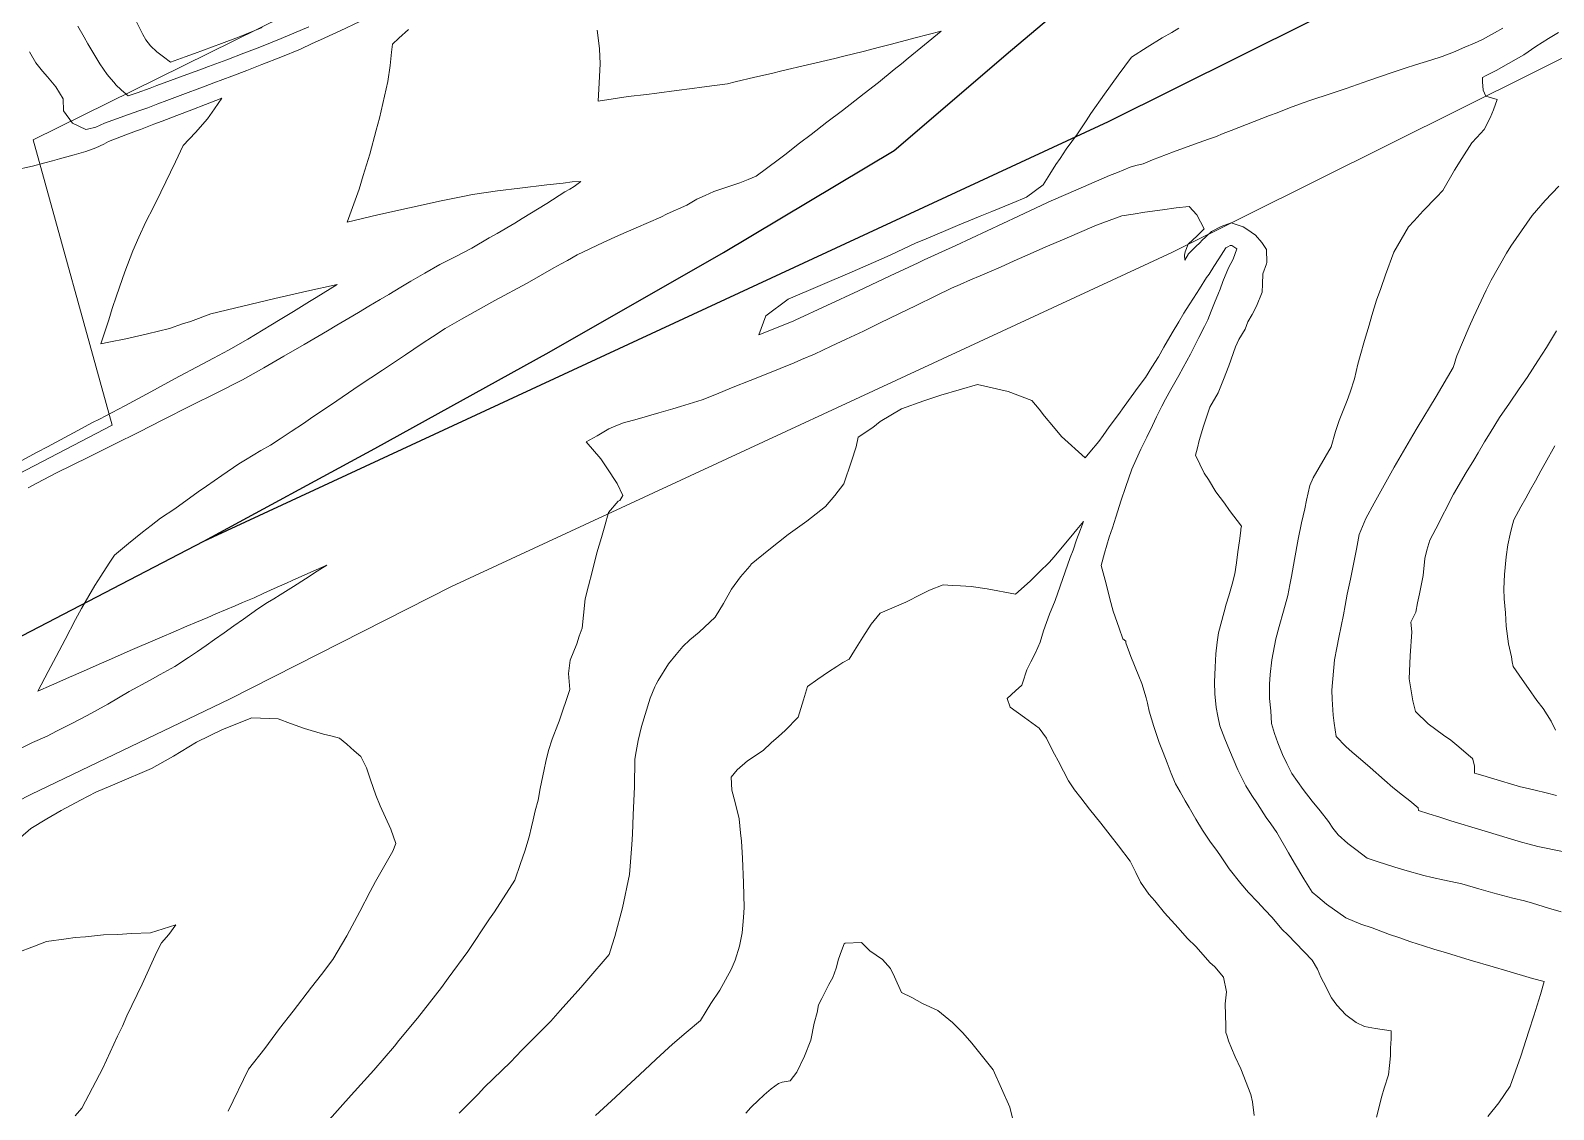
# Model space of a CAD drawing. Header units: inches. Extents: x 11351264 to 11356330, y 6702313 to 6706468.
# Drawn here: x 11351538.2 to 11351957.5, y 6703205.6 to 6703502.6 of the extents above; entities that cross this region are included whole.
import ezdxf

# ---------------------------------------------------------------- set-up
doc = ezdxf.new("R2010")
doc.units = ezdxf.units.IN
doc.header["$MEASUREMENT"] = 0
doc.layers.add('Shumate_Contours_clip1', color=7, linetype='Continuous', lineweight=0)
doc.layers.add('Shumate_Parcels_clip1', color=7, linetype='Continuous', lineweight=0)
doc.layers.add('Shumate_Streets_clip1', color=7, linetype='Continuous')

msp = doc.modelspace()

# ---------------------------------------------------------------- linework, layer by layer
at = {"layer": 'Shumate_Contours_clip1'}
for points, elevation in [([(11351535.64, 6703305.01), (11351538.76, 6703306.6), (11351542.82, 6703308.37), (11351545.39, 6703309.69), (11351549.42, 6703311.75), (11351553.86, 6703314.03), (11351556.69, 6703315.58), (11351559.57, 6703317.14), (11351562.51, 6703318.9), (11351565.41, 6703320.65), (11351571.2, 6703323.78), (11351573.9, 6703325.3), (11351578, 6703327.54), (11351581.75, 6703330), (11351584.22, 6703331.64), (11351586.62, 6703333.32), (11351588.86, 6703334.91), (11351591.55, 6703336.8), (11351594.23, 6703338.67), (11351596.92, 6703340.56), (11351600.86, 6703343.39), (11351603.49, 6703345.08), (11351605.22, 6703346.16), (11351606.95, 6703347.24), (11351609.88, 6703349.09), (11351610.62, 6703349.55), (11351613.97, 6703351.68), (11351617.17, 6703353.72), (11351619.86, 6703355.44), (11351616.92, 6703354.15), (11351613.74, 6703352.76), (11351610.25, 6703351.21), (11351608.72, 6703350.49), (11351606.16, 6703349.34), (11351604.33, 6703348.5), (11351602.49, 6703347.66), (11351599.83, 6703346.44), (11351596.58, 6703345.08), (11351594.58, 6703344.23), (11351591.94, 6703343.12), (11351589.28, 6703342), (11351587.02, 6703341.04), (11351583.96, 6703339.75), (11351581.31, 6703338.63), (11351577.53, 6703337), (11351574.46, 6703335.68), (11351570.62, 6703334.04), (11351568.23, 6703332.99), (11351565.67, 6703331.88), (11351562.16, 6703330.35), (11351559.88, 6703329.37), (11351557.18, 6703328.19), (11351554.49, 6703327), (11351550.04, 6703325.05), (11351548.99, 6703324.6), (11351546.32, 6703323.42), (11351544.01, 6703322.39), (11351540.31, 6703320.76), (11351543.13, 6703326.13), (11351545.29, 6703330.24), (11351547.79, 6703334.96), (11351550.67, 6703340.4), (11351552.31, 6703343.43), (11351554.27, 6703346.94), (11351555.92, 6703349.82), (11351557.62, 6703352.41), (11351559.89, 6703355.92), (11351561.38, 6703358.17), (11351565.27, 6703361.35), (11351569.12, 6703364.49), (11351571.51, 6703366.32), (11351574.02, 6703368.34), (11351577.99, 6703370.93), (11351584.41, 6703375.56), (11351586.7, 6703377.17), (11351590.89, 6703380.05), (11351595.64, 6703383.31), (11351597.48, 6703384.37), (11351601.68, 6703386.93), (11351604.29, 6703388.42), (11351606.97, 6703390.19), (11351610.01, 6703392.19), (11351613.38, 6703394.41), (11351615.99, 6703396.19), (11351621.14, 6703399.66), (11351628.76, 6703404.82), (11351635.16, 6703409.09), (11351641.46, 6703413.3), (11351646.08, 6703416.38), (11351648.9, 6703418.21), (11351652.4, 6703420.53), (11351656.91, 6703423.1), (11351660.66, 6703425.21), (11351666.05, 6703428.23), (11351674.94, 6703433.07), (11351678.66, 6703435.14), (11351682.36, 6703437.21), (11351684.31, 6703438.31), (11351686.06, 6703439.29), (11351688.78, 6703440.81), (11351695.94, 6703444.19), (11351700.11, 6703446.15), (11351705, 6703448.29), (11351711.75, 6703451.24), (11351713.56, 6703452.12), (11351718.97, 6703454.52), (11351721.72, 6703456.19), (11351723.98, 6703457.17), (11351726.35, 6703458.27), (11351728.58, 6703458.98), (11351731.09, 6703459.86), (11351733.52, 6703460.62), (11351735.81, 6703461.53), (11351738.01, 6703462.49), (11351744.1, 6703467.01), (11351745.9, 6703468.36), (11351749.99, 6703471.52), (11351753.18, 6703473.97), (11351757.48, 6703477.3), (11351761.8, 6703480.59), (11351765.22, 6703483.19), (11351767.74, 6703485.2), (11351771.66, 6703488.3), (11351776.05, 6703491.83), (11351778.04, 6703493.44), (11351779.88, 6703494.95), (11351784.36, 6703498.6), (11351788.92, 6703502.4), (11351781.76, 6703500.52), (11351775.32, 6703498.84), (11351771.95, 6703497.98), (11351767.5, 6703496.82), (11351762.13, 6703495.48), (11351759.71, 6703494.85), (11351752.14, 6703493.13), (11351745.13, 6703491.44), (11351742.21, 6703490.78), (11351737.61, 6703489.69), (11351732.27, 6703488.46), (11351730.1, 6703487.94), (11351726.55, 6703487.45), (11351723.05, 6703486.95), (11351720.38, 6703486.6), (11351716.07, 6703486.05), (11351710.68, 6703485.35), (11351707.86, 6703484.96), (11351702.74, 6703484.45), (11351694.54, 6703483.13), (11351694.8, 6703488.16), (11351695.06, 6703493.39), (11351694.87, 6703497.54), (11351694.66, 6703499.86), (11351694.26, 6703502.65)], 1398), ([(11351537.61, 6703376.67), (11351539.96, 6703377.94), (11351545.41, 6703380.78), (11351554.2, 6703385.13), (11351561.22, 6703388.63), (11351568.24, 6703392.13), (11351574.52, 6703395.36), (11351582.52, 6703399.35), (11351589.55, 6703402.86), (11351596.58, 6703406.38), (11351602.46, 6703409.74), (11351607.99, 6703412.91), (11351613.59, 6703416.12), (11351619.99, 6703419.92), (11351622.56, 6703421.46), (11351625.87, 6703423.39), (11351628.54, 6703424.98), (11351631.4, 6703426.66), (11351634.53, 6703428.55), (11351636.87, 6703429.93), (11351640.2, 6703431.9), (11351642.97, 6703433.54), (11351646.78, 6703435.75), (11351650.98, 6703438.2), (11351655.17, 6703440.27), (11351659.79, 6703442.66), (11351664.56, 6703445.46), (11351666.74, 6703446.68), (11351671.54, 6703449.55), (11351673.62, 6703450.79), (11351680.42, 6703454.98), (11351685.35, 6703458.17), (11351686.69, 6703458.93), (11351687.93, 6703459.59), (11351689.78, 6703461.05), (11351687.34, 6703460.88), (11351684.87, 6703460.56), (11351680.37, 6703460.11), (11351673, 6703459.21), (11351666.78, 6703458.4), (11351659.92, 6703457.42), (11351657.73, 6703456.98), (11351651.32, 6703455.69), (11351642.63, 6703453.78), (11351633.91, 6703451.8), (11351625.46, 6703449.82), (11351628.69, 6703458.91), (11351629.87, 6703462.7), (11351631.67, 6703468.57), (11351633.44, 6703475.17), (11351634.31, 6703478.46), (11351636.64, 6703488.57), (11351637.26, 6703492.98), (11351637.63, 6703496.59), (11351637.86, 6703498.85), (11351639.65, 6703500.51), (11351642.28, 6703502.87)], 1396), ([(11351628.95, 6703505.04), (11351623.5, 6703502.52), (11351621.52, 6703501.6), (11351618.05, 6703499.99), (11351615.83, 6703498.97), (11351612.59, 6703497.46), (11351607.17, 6703495.2), (11351601.9, 6703493.18), (11351597.8, 6703491.61), (11351593.71, 6703490.04), (11351588.73, 6703488.17), (11351586.29, 6703487.27), (11351584.15, 6703486.45), (11351581.63, 6703485.5), (11351575.77, 6703483.29), (11351573.3, 6703482.36), (11351570.52, 6703481.31), (11351568.06, 6703480.42), (11351565.22, 6703479.41), (11351560.88, 6703477.87), (11351558.62, 6703477.06), (11351556.26, 6703475.95), (11351553.92, 6703475.38), (11351553.51, 6703475.29), (11351549.84, 6703477.08), (11351547.29, 6703480.49), (11351547.23, 6703483.8), (11351545.19, 6703487.04), (11351542.95, 6703489.86), (11351541.58, 6703491.39), (11351539.75, 6703493.66), (11351537.98, 6703496.7)], 1396), ([(11351614.91, 6703503.6), (11351607.29, 6703500.41), (11351601.37, 6703497.98), (11351596.96, 6703496.3), (11351592.27, 6703494.5), (11351587.29, 6703492.66), (11351584.82, 6703491.75), (11351582.31, 6703490.82), (11351576.79, 6703488.8), (11351573.03, 6703487.4), (11351571.17, 6703486.71), (11351567.63, 6703485.45), (11351565.14, 6703484.57), (11351563.34, 6703486.11), (11351561.68, 6703487.71), (11351561.64, 6703487.76), (11351559.35, 6703490.51), (11351557.3, 6703493.44), (11351555.43, 6703496.62), (11351554.03, 6703498.9), (11351552.99, 6703500.7), (11351551.27, 6703503.79)], 1398), ([(11351602.01, 6703503.4), (11351595.53, 6703500.77), (11351590.84, 6703498.97), (11351585.86, 6703497.13), (11351583.36, 6703496.22), (11351580.86, 6703495.31), (11351576.81, 6703493.84), (11351574.9, 6703495.29), (11351573, 6703496.74), (11351571.3, 6703498.36), (11351570.03, 6703499.97), (11351569.2, 6703501.51), (11351566.75, 6703506.22)], 1400), ([(11351943.58, 6703503.19), (11351941.33, 6703501.97), (11351938.02, 6703500.13), (11351935.81, 6703499.12), (11351933.14, 6703497.97), (11351930, 6703496.62), (11351926.92, 6703495.39), (11351923.78, 6703494.44), (11351919.52, 6703493.12), (11351916.72, 6703492.21), (11351913.4, 6703491.14), (11351906.72, 6703488.83), (11351900.43, 6703486.63), (11351896.04, 6703485.18), (11351890.76, 6703483.39), (11351888.65, 6703482.63), (11351884.86, 6703481.26), (11351881.41, 6703479.93), (11351879.31, 6703479.14), (11351875.09, 6703477.5), (11351868.77, 6703475.06), (11351866.55, 6703474.21), (11351864.46, 6703473.34), (11351862.54, 6703472.65), (11351858.68, 6703471.25), (11351852.9, 6703469.14), (11351847.13, 6703466.98), (11351844.57, 6703465.92), (11351842.58, 6703465.41), (11351841, 6703465), (11351837.5, 6703463.49), (11351835.3, 6703462.63), (11351829.59, 6703460.19), (11351823.88, 6703457.7), (11351818.61, 6703455.38), (11351818.21, 6703455.2), (11351810.24, 6703451.48), (11351801.6, 6703447.46), (11351792.95, 6703443.44), (11351784.31, 6703439.41), (11351783.71, 6703439.15), (11351782.62, 6703438.62), (11351774.87, 6703435.01), (11351766.18, 6703430.95), (11351757.48, 6703426.89), (11351748.78, 6703422.83), (11351748.2, 6703422.59), (11351738.75, 6703418.84), (11351740.68, 6703424.02), (11351746.86, 6703428.62), (11351755.65, 6703432.43), (11351764.45, 6703436.19), (11351773.24, 6703439.99), (11351775.14, 6703440.78), (11351782.03, 6703444.12), (11351784.2, 6703445), (11351790.84, 6703447.84), (11351793.49, 6703448.91), (11351799.67, 6703451.49), (11351802.91, 6703452.8), (11351808.51, 6703455.07), (11351812.45, 6703456.66), (11351817.05, 6703460.07), (11351818.88, 6703463.06), (11351820.51, 6703465.68), (11351821.72, 6703467.35), (11351823.41, 6703469.94), (11351826.53, 6703474.1), (11351828.83, 6703477.73), (11351830.17, 6703479.7), (11351833.89, 6703485.08), (11351837.69, 6703490.28), (11351841.38, 6703495.24), (11351845.65, 6703497.97), (11351849.82, 6703500.59), (11351852.5, 6703502.07), (11351854.36, 6703503.21)], 1400), ([(11351959.62, 6703259.96), (11351956.12, 6703261.01), (11351951.79, 6703262.37), (11351949.57, 6703263.03), (11351946.33, 6703263.73), (11351940.84, 6703265.18), (11351936.95, 6703266.28), (11351932.29, 6703267.64), (11351927.54, 6703268.7), (11351924.12, 6703269.42), (11351921.86, 6703270.02), (11351916.64, 6703271.45), (11351913.87, 6703272.24), (11351909.02, 6703273.79), (11351906.21, 6703274.79), (11351903.12, 6703277.11), (11351900.93, 6703278.83), (11351898.27, 6703281.19), (11351896.77, 6703282.99), (11351895.56, 6703284.83), (11351893.27, 6703287.82), (11351891.07, 6703290.47), (11351888.63, 6703293.62), (11351885.45, 6703298.06), (11351884.12, 6703300.77), (11351882.93, 6703303.29), (11351881.63, 6703306.52), (11351880.74, 6703309.08), (11351879.89, 6703311.82), (11351879.72, 6703315.29), (11351879.37, 6703318.67), (11351879.32, 6703322.66), (11351879.5, 6703325.32), (11351880.01, 6703329.31), (11351881.12, 6703335.15), (11351881.98, 6703338.55), (11351883.16, 6703342.74), (11351884.43, 6703347.02), (11351884.98, 6703350.02), (11351885.37, 6703352.32), (11351886.23, 6703356.94), (11351887.23, 6703362.56), (11351888.19, 6703367.09), (11351889.04, 6703370.9), (11351889.57, 6703373.27), (11351890.42, 6703377.37), (11351891.35, 6703379.4), (11351896.33, 6703388.02), (11351897.55, 6703392.17), (11351898.48, 6703395.22), (11351900.73, 6703400.72), (11351901.56, 6703403.02), (11351902.72, 6703406.69), (11351903.68, 6703410.75), (11351904.28, 6703413.06), (11351905.54, 6703417.25), (11351906.76, 6703421.46), (11351907.47, 6703424.11), (11351908.76, 6703428.39), (11351909.95, 6703431.6), (11351911.31, 6703435.35), (11351913.57, 6703441.53), (11351917.6, 6703448.55), (11351919.14, 6703450.18), (11351921.66, 6703452.92), (11351925.28, 6703456.71), (11351927.05, 6703458.56), (11351930.3, 6703464.11), (11351932.28, 6703467.3), (11351935.06, 6703471.65), (11351936.46, 6703473.09), (11351938.41, 6703475.35), (11351940.05, 6703478.53), (11351940.98, 6703480.72), (11351942.06, 6703483.54), (11351938.92, 6703484.5), (11351938.2, 6703486.16), (11351938.02, 6703488.44), (11351937.99, 6703489.63), (11351939, 6703490.21), (11351941.73, 6703491.61), (11351945.18, 6703493.49), (11351949.32, 6703495.86), (11351952.64, 6703498.2), (11351956.19, 6703500.41), (11351958.88, 6703502.07)], 1400), ([(11351535.68, 6703384.11), (11351540.09, 6703386.49), (11351542.89, 6703387.97), (11351547.69, 6703390.56), (11351550.09, 6703391.83), (11351555.29, 6703394.64), (11351557.22, 6703395.62), (11351564.17, 6703399.24), (11351571.39, 6703403.12), (11351577.93, 6703406.65), (11351585.55, 6703410.76), (11351588.58, 6703412.37), (11351592.73, 6703414.59), (11351598.11, 6703417.63), (11351604.39, 6703421.45), (11351606.94, 6703423.01), (11351610.64, 6703425.26), (11351615.06, 6703427.98), (11351616.87, 6703429.08), (11351622.67, 6703432.66), (11351614.36, 6703430.81), (11351605.51, 6703428.78), (11351596.69, 6703426.72), (11351587.91, 6703424.55), (11351582.33, 6703422.52), (11351580.11, 6703421.82), (11351576.5, 6703420.55), (11351570.5, 6703419.11), (11351564.51, 6703417.7), (11351559.83, 6703416.76), (11351557.61, 6703416.31), (11351559.77, 6703422.91), (11351560.77, 6703426.01), (11351561.92, 6703429.5), (11351563.47, 6703434.05), (11351564.24, 6703436.17), (11351566.42, 6703441.95), (11351568.05, 6703445.69), (11351570.04, 6703449.92), (11351572.09, 6703453.98), (11351574.14, 6703458.06), (11351578.14, 6703466.46), (11351580.26, 6703470.89), (11351583.64, 6703474.54), (11351587.01, 6703478.3), (11351588.92, 6703481.04), (11351590.93, 6703483.93), (11351586.45, 6703482.21), (11351582.7, 6703480.77), (11351578.52, 6703479.17), (11351574.52, 6703477.64), (11351572.19, 6703476.75), (11351569.86, 6703475.86), (11351568.51, 6703475.36), (11351567.42, 6703474.96), (11351564.48, 6703473.86), (11351562.09, 6703472.96), (11351559.69, 6703472.06), (11351558.39, 6703471.27), (11351556.27, 6703470.29), (11351553.52, 6703469.26), (11351550.27, 6703468.35), (11351546.24, 6703467.24), (11351544.28, 6703466.7), (11351542.17, 6703466.16), (11351538.84, 6703465.23), (11351533.79, 6703464.11)], 1394), ([(11351960.01, 6703276.57), (11351953.19, 6703277.92), (11351950.83, 6703278.57), (11351948.7, 6703279.15), (11351944.81, 6703280.39), (11351939.61, 6703281.91), (11351935, 6703283.24), (11351932.05, 6703284.16), (11351929.28, 6703285.06), (11351926.24, 6703286.02), (11351923.23, 6703286.95), (11351920.32, 6703287.87), (11351920.23, 6703288.62), (11351917.99, 6703290.49), (11351915.93, 6703292.12), (11351913.32, 6703294.22), (11351911.03, 6703296.18), (11351907.04, 6703299.66), (11351904.36, 6703302.03), (11351902.12, 6703303.93), (11351900.32, 6703305.5), (11351897.7, 6703308.26), (11351897.16, 6703311.9), (11351896.88, 6703314.14), (11351896.59, 6703318.49), (11351896.52, 6703320.97), (11351897.21, 6703329.32), (11351897.84, 6703332.68), (11351898.43, 6703335.51), (11351899.72, 6703341.73), (11351900.19, 6703344.31), (11351900.75, 6703347.43), (11351901.63, 6703351.56), (11351902.4, 6703355.19), (11351902.81, 6703357.48), (11351903.28, 6703359.76), (11351904.02, 6703363.83), (11351905.86, 6703368.28), (11351908.16, 6703372.46), (11351913.63, 6703382.35), (11351918.79, 6703391.14), (11351920.02, 6703393.22), (11351925.18, 6703401.87), (11351929.87, 6703409.77), (11351930.23, 6703410.9), (11351930.43, 6703411.55), (11351930.65, 6703412.21), (11351930.95, 6703412.99), (11351934.29, 6703421.05), (11351935.49, 6703423.71), (11351938.97, 6703431.14), (11351940.38, 6703433.85), (11351944.58, 6703441.32), (11351945.77, 6703443.17), (11351951.69, 6703451.63), (11351955.21, 6703455.75), (11351958.97, 6703459.71)], 1402), ([(11351939.43, 6703203.6), (11351942.52, 6703207.37), (11351945.59, 6703211.96), (11351948.52, 6703220.24), (11351950.73, 6703227.12), (11351952.09, 6703231.37), (11351953.96, 6703237.21), (11351954.99, 6703240.76), (11351951.76, 6703241.65), (11351944.7, 6703243.69), (11351940.9, 6703244.81), (11351934.63, 6703246.69), (11351928.1, 6703248.68), (11351924.54, 6703249.71), (11351921.75, 6703250.61), (11351918.22, 6703251.73), (11351914.96, 6703252.92), (11351912.4, 6703253.76), (11351907.59, 6703255.54), (11351904.53, 6703256.59), (11351900.35, 6703258.3), (11351895.08, 6703262.12), (11351892.61, 6703264.07), (11351891.07, 6703265.37), (11351888.75, 6703269.04), (11351886.22, 6703273.35), (11351884.57, 6703276.2), (11351881.38, 6703281.79), (11351879.71, 6703284.21), (11351878.45, 6703285.97), (11351876.02, 6703289.66), (11351874.52, 6703291.99), (11351872.81, 6703294.66), (11351870.66, 6703299.03), (11351868.29, 6703304.48), (11351867.08, 6703307.57), (11351865.7, 6703311.22), (11351865.16, 6703313.88), (11351864.7, 6703316.18), (11351864.3, 6703319.97), (11351864.22, 6703323.19), (11351864.38, 6703327.29), (11351864.59, 6703330.95), (11351864.98, 6703334.17), (11351865.3, 6703336.77), (11351866.86, 6703342.58), (11351867.44, 6703344.67), (11351868.12, 6703346.96), (11351869.04, 6703350.17), (11351869.8, 6703352.97), (11351870.24, 6703356.01), (11351870.66, 6703359.07), (11351871.07, 6703362.12), (11351871.43, 6703364.96), (11351871.49, 6703365.3), (11351871.67, 6703366.17), (11351868.32, 6703370.42), (11351866.97, 6703372.43), (11351864.59, 6703375.61), (11351862.52, 6703378.97), (11351861.39, 6703380.71), (11351858.93, 6703385.71), (11351859.48, 6703387.67), (11351860.02, 6703389.68), (11351861.19, 6703393.64), (11351862.9, 6703398.86), (11351865.19, 6703402.8), (11351866.72, 6703406.55), (11351868.11, 6703410.28), (11351869.94, 6703415.51), (11351870.89, 6703417.49), (11351872.63, 6703420.41), (11351873.38, 6703422.36), (11351874.61, 6703424.41), (11351875.73, 6703426.67), (11351877.32, 6703430.57), (11351877.39, 6703432.74), (11351877.52, 6703435.62), (11351878.48, 6703438.37), (11351878.58, 6703438.71), (11351878.49, 6703442.33), (11351877.26, 6703444.22), (11351875.52, 6703446.21), (11351873.1, 6703447.85), (11351872.11, 6703448.57), (11351868.76, 6703449.66), (11351866.01, 6703448.63), (11351863.37, 6703447.24), (11351860.54, 6703444.59), (11351860.42, 6703444.42), (11351858.78, 6703442.8), (11351857.07, 6703441.11), (11351856.05, 6703439.32), (11351855.98, 6703440.73), (11351856.13, 6703441.69), (11351856.98, 6703443.77), (11351859.42, 6703446.02), (11351861.33, 6703448.01), (11351859.3, 6703451.86), (11351857.21, 6703454.16), (11351853.69, 6703453.75), (11351849.87, 6703453.24), (11351844.98, 6703452.55), (11351841.84, 6703452.06), (11351838.7, 6703451.55), (11351831.69, 6703448.96), (11351826.35, 6703446.67), (11351822.8, 6703445.16), (11351817.74, 6703443), (11351814.24, 6703441.43), (11351809.02, 6703439.13), (11351805.26, 6703437.44), (11351802.26, 6703436.17), (11351799.71, 6703435.06), (11351797.01, 6703433.92), (11351794.16, 6703432.68), (11351791.76, 6703431.66), (11351787.47, 6703429.55), (11351781.89, 6703426.83), (11351777.5, 6703424.67), (11351772.02, 6703422.01), (11351767.54, 6703419.81), (11351762.81, 6703417.58), (11351758.69, 6703415.64), (11351754.12, 6703413.5), (11351750.53, 6703412), (11351748.46, 6703411.14), (11351744.64, 6703409.56), (11351741.22, 6703408.2), (11351736.36, 6703406.24), (11351731.66, 6703404.36), (11351726.65, 6703402.33), (11351723.15, 6703400.92), (11351717.22, 6703399.12), (11351715.06, 6703398.48), (11351711.25, 6703397.35), (11351705.22, 6703395.62), (11351701.51, 6703394.55), (11351699.84, 6703393.9), (11351697.5, 6703392.94), (11351694.21, 6703391.02), (11351691.26, 6703389.34), (11351695.24, 6703384.63), (11351696.87, 6703382.23), (11351699.78, 6703377.87), (11351701.3, 6703374.55), (11351700.52, 6703373.24), (11351700.01, 6703373), (11351697.38, 6703369.9), (11351696.33, 6703366.25), (11351695.42, 6703363.03), (11351694.18, 6703358.77), (11351692.91, 6703353.56), (11351691.87, 6703349.68), (11351690.95, 6703346.12), (11351690.49, 6703341.66), (11351690.1, 6703338.04), (11351689.26, 6703335.85), (11351688.63, 6703333.74), (11351686.86, 6703329.22), (11351686.39, 6703325.62), (11351686.75, 6703321.18), (11351685.63, 6703317.89), (11351684.9, 6703315.75), (11351683.76, 6703312.42), (11351683.4, 6703311.56), (11351681.86, 6703307.5), (11351680.81, 6703304.37), (11351680.09, 6703301.39), (11351679.64, 6703299.16), (11351678.59, 6703293.96), (11351677.99, 6703290.75), (11351677.2, 6703287.79), (11351676.59, 6703285.34), (11351676.2, 6703283.37), (11351675.49, 6703280.62), (11351674.34, 6703276.71), (11351673.16, 6703273.25), (11351671.55, 6703268.72), (11351665.94, 6703259.97), (11351664.64, 6703258.05), (11351658.61, 6703249.06), (11351653.22, 6703241.68), (11351651.41, 6703239.18), (11351644.79, 6703230.71), (11351639.69, 6703224.54), (11351638.44, 6703222.97), (11351632.79, 6703216.42), (11351626.57, 6703209.5), (11351619.76, 6703201.92)], 1398), ([(11351908.76, 6703203.42), (11351910.31, 6703209.2), (11351910.89, 6703211.42), (11351912.14, 6703215.09), (11351912.35, 6703217.64), (11351912.67, 6703220.3), (11351912.61, 6703222.42), (11351912.82, 6703225.01), (11351912.83, 6703227.18), (11351908.57, 6703227.9), (11351905.52, 6703228.41), (11351903.24, 6703229.51), (11351900.33, 6703231.58), (11351897.84, 6703234.31), (11351896.38, 6703236.31), (11351895.98, 6703237.14), (11351894.98, 6703239.2), (11351893.47, 6703241.99), (11351892.53, 6703244.22), (11351891.13, 6703246.66), (11351886.57, 6703251.38), (11351884.38, 6703253.67), (11351882.79, 6703255.12), (11351880.02, 6703258.47), (11351878.15, 6703260.4), (11351876.04, 6703262.71), (11351873.6, 6703265.31), (11351871.48, 6703267.8), (11351868.27, 6703271.77), (11351865.66, 6703275.67), (11351864.6, 6703277.2), (11351863.07, 6703279.17), (11351860.93, 6703282.41), (11351859.05, 6703285.5), (11351857.23, 6703288.65), (11351856.15, 6703290.55), (11351854.75, 6703293.02), (11351853.51, 6703295.2), (11351852.26, 6703298.01), (11351851.16, 6703301.03), (11351850.08, 6703303.81), (11351848.94, 6703306.6), (11351847.48, 6703310.96), (11351846.22, 6703315.19), (11351845.71, 6703317.38), (11351845.36, 6703318.91), (11351844.15, 6703322.8), (11351843.36, 6703324.82), (11351841.19, 6703330.22), (11351839.83, 6703333.99), (11351839.78, 6703334.47), (11351838.99, 6703335.13), (11351837.99, 6703338.03), (11351836.32, 6703342.78), (11351835.42, 6703346.15), (11351834.35, 6703350.22), (11351832.97, 6703355.35), (11351833.94, 6703358.67), (11351835.24, 6703363.09), (11351836.09, 6703365.66), (11351837.02, 6703368.64), (11351838.55, 6703373.28), (11351839.68, 6703376.75), (11351841.4, 6703381.82), (11351842.63, 6703384.52), (11351843.95, 6703387.35), (11351845.55, 6703390.67), (11351847.09, 6703393.85), (11351848.25, 6703396.24), (11351849.72, 6703399.21), (11351850.72, 6703401.11), (11351852.2, 6703403.76), (11351853.31, 6703405.7), (11351854.41, 6703407.65), (11351855.6, 6703409.85), (11351856.55, 6703411.63), (11351857.56, 6703413.5), (11351859.89, 6703418.11), (11351861.42, 6703421.12), (11351862.33, 6703422.91), (11351863.32, 6703425.35), (11351864.2, 6703427.57), (11351865.26, 6703430.27), (11351865.72, 6703431.36), (11351866.49, 6703433.48), (11351868.09, 6703437.26), (11351869.37, 6703439.62), (11351870.35, 6703442.44), (11351868.99, 6703443.38), (11351868.48, 6703443.4), (11351867.86, 6703443.01), (11351867.34, 6703442.76), (11351865.37, 6703439.77), (11351864.04, 6703437.6), (11351862.7, 6703435.5), (11351862.02, 6703434.56), (11351860.07, 6703431.46), (11351858.41, 6703428.88), (11351857.22, 6703427.04), (11351855.76, 6703424.74), (11351854.34, 6703422.36), (11351852.58, 6703419.37), (11351850.24, 6703415.42), (11351848.74, 6703412.75), (11351846.96, 6703409.87), (11351845.19, 6703407.06), (11351843.23, 6703404.37), (11351841.3, 6703401.73), (11351839.37, 6703399.08), (11351837.74, 6703396.87), (11351835.2, 6703393.47), (11351833.53, 6703391.09), (11351832.4, 6703389.48), (11351829.88, 6703386.49), (11351828.55, 6703384.91), (11351822.11, 6703390.86), (11351819.9, 6703393.44), (11351817.36, 6703396.42), (11351815.91, 6703398.32), (11351813.94, 6703400.73), (11351807.36, 6703403.18), (11351798.93, 6703405.15), (11351788.88, 6703402.17), (11351784.15, 6703400.6), (11351777.99, 6703398.48), (11351772.18, 6703394.99), (11351770.18, 6703393.28), (11351766.09, 6703390.63), (11351765.53, 6703387.95), (11351764.28, 6703383.99), (11351762.16, 6703377.78), (11351759.72, 6703374.59), (11351757.13, 6703371.52), (11351751.96, 6703367.47), (11351746.84, 6703363.86), (11351741.48, 6703359.65), (11351736.69, 6703355.64), (11351736.52, 6703355.45), (11351736.26, 6703355.16), (11351733.75, 6703352.22), (11351731.24, 6703348.76), (11351729, 6703344.89), (11351726.7, 6703341.1), (11351722.31, 6703336.99), (11351719.8, 6703334.89), (11351717.84, 6703332.99), (11351716.02, 6703330.82), (11351713.86, 6703328.26), (11351711.02, 6703323.66), (11351710.46, 6703322.68), (11351710.39, 6703322.48), (11351710.15, 6703321.87), (11351708.87, 6703318.76), (11351706.41, 6703310.96), (11351705.55, 6703307.15), (11351705.02, 6703304.09), (11351704.66, 6703302.02), (11351704.55, 6703294.34), (11351704.17, 6703286.71), (11351703.98, 6703281.39), (11351703.8, 6703278.51), (11351703.29, 6703272.53), (11351703.12, 6703270.26), (11351701.24, 6703261.05), (11351699.13, 6703253.19), (11351698.41, 6703250.89), (11351697.55, 6703248.25), (11351691.44, 6703241.05), (11351689.74, 6703239.17), (11351684.1, 6703232.77), (11351681.52, 6703229.92), (11351677.2, 6703225.59), (11351673.49, 6703221.86), (11351670.35, 6703218.63), (11351663.26, 6703211.67), (11351661.5, 6703209.79), (11351656.28, 6703204.52)], 1396), ([(11351958.37, 6703292.02), (11351955.48, 6703292.7), (11351952.52, 6703293.43), (11351950.54, 6703293.91), (11351948.48, 6703294.42), (11351945.65, 6703295.22), (11351943.2, 6703295.95), (11351938.05, 6703297.49), (11351936.45, 6703297.97), (11351935.82, 6703298.16), (11351935.82, 6703298.43), (11351935.76, 6703300.09), (11351935.31, 6703302), (11351935.18, 6703302.28), (11351934.81, 6703302.59), (11351931.5, 6703305.4), (11351929.27, 6703307.2), (11351927.25, 6703308.57), (11351922.99, 6703311.73), (11351919.57, 6703315.15), (11351918.78, 6703318.03), (11351917.82, 6703324.15), (11351918.06, 6703330.42), (11351918.57, 6703337.03), (11351918.27, 6703339.7), (11351919.66, 6703342.46), (11351920.13, 6703345.02), (11351920.62, 6703347.49), (11351921.61, 6703352.53), (11351922.14, 6703357.28), (11351922.63, 6703359.54), (11351923.48, 6703362.24), (11351925.15, 6703365.44), (11351930.04, 6703374.98), (11351933.45, 6703380.87), (11351935.56, 6703384.32), (11351936.76, 6703386.35), (11351938.55, 6703389.33), (11351940.07, 6703391.84), (11351942.7, 6703396.01), (11351945.41, 6703399.98), (11351948.11, 6703403.98), (11351950.3, 6703407.09), (11351953.21, 6703411.66), (11351955.57, 6703415.28), (11351958.35, 6703419.95)], 1404), ([(11351958.04, 6703309.96), (11351956.87, 6703312.49), (11351954.68, 6703315.94), (11351952.96, 6703318.18), (11351950.69, 6703321.41), (11351948.9, 6703323.92), (11351946.42, 6703327.54), (11351946.15, 6703328.75), (11351945.98, 6703330.14), (11351945.15, 6703333.79), (11351944.53, 6703338.6), (11351944.29, 6703342.31), (11351943.97, 6703346.1), (11351943.81, 6703348.93), (11351944.07, 6703352.79), (11351944.5, 6703357.71), (11351944.91, 6703361.03), (11351945.61, 6703363.94), (11351946.09, 6703365.9), (11351946.58, 6703367.86), (11351948.52, 6703371.47), (11351949.91, 6703373.86), (11351951.2, 6703376.23), (11351952.56, 6703378.6), (11351954.08, 6703381.4), (11351955.21, 6703383.46), (11351957.86, 6703388.27)], 1406), ([(11351875.1, 6703203.92), (11351874.67, 6703207.68), (11351874.24, 6703209.69), (11351871.42, 6703216.74), (11351869.86, 6703220.07), (11351868.86, 6703222.46), (11351868.02, 6703224.47), (11351867.65, 6703225.78), (11351867.34, 6703226.74), (11351867.35, 6703228.59), (11351867.16, 6703234.65), (11351867.51, 6703237.93), (11351866.67, 6703242.03), (11351864.27, 6703244.88), (11351862.93, 6703246.03), (11351859.15, 6703250.36), (11351856.66, 6703252.72), (11351854.23, 6703255.55), (11351850.43, 6703259.69), (11351847.8, 6703262.98), (11351846.16, 6703264.88), (11351843.86, 6703268.13), (11351842.57, 6703270.84), (11351841.02, 6703273.9), (11351837.77, 6703278.11), (11351835.47, 6703281.05), (11351832.92, 6703284.34), (11351829.79, 6703288.26), (11351827.36, 6703291.31), (11351825.66, 6703293.55), (11351824.04, 6703296.01), (11351822.59, 6703298.7), (11351821.18, 6703301.51), (11351820.17, 6703303.34), (11351819.26, 6703305.16), (11351817.97, 6703307.8), (11351815.89, 6703310.49), (11351811.92, 6703313.49), (11351807.98, 6703316.29), (11351807.1, 6703318.74), (11351809.41, 6703320.79), (11351811.14, 6703322.38), (11351811.38, 6703322.9), (11351812.54, 6703326.55), (11351813.61, 6703328.82), (11351814.92, 6703331.29), (11351816.23, 6703334.17), (11351817.16, 6703337.3), (11351818.82, 6703341.93), (11351820.35, 6703345.68), (11351821.75, 6703349.6), (11351823.11, 6703353.59), (11351824.51, 6703357.52), (11351825.26, 6703359.57), (11351826.17, 6703362.38), (11351827.28, 6703365.24), (11351828.13, 6703367.45), (11351826.3, 6703365.2), (11351824.63, 6703363.16), (11351821.35, 6703359.25), (11351820.02, 6703357.69), (11351818.68, 6703356.12), (11351816.05, 6703353.53), (11351813.44, 6703351.03), (11351809.43, 6703347.45), (11351801.58, 6703348.92), (11351797.18, 6703349.55), (11351794.29, 6703349.7), (11351792.09, 6703349.81), (11351789.52, 6703349.97), (11351785.73, 6703348.53), (11351783.55, 6703347.4), (11351779.2, 6703345.24), (11351772.15, 6703342.23), (11351769.71, 6703339.15), (11351767.41, 6703335.55), (11351765.12, 6703331.92), (11351763.64, 6703329.51), (11351761.92, 6703328.58), (11351760.23, 6703327.5), (11351757.92, 6703326.01), (11351754.96, 6703324.06), (11351752.15, 6703322), (11351751.07, 6703318.35), (11351749.59, 6703313.59), (11351746, 6703309.89), (11351744.17, 6703308.28), (11351742.12, 6703306.46), (11351739.99, 6703304.43), (11351735.67, 6703301.52), (11351732.77, 6703299.03), (11351731.13, 6703297.09), (11351731.32, 6703293.43), (11351732.23, 6703290.11), (11351733.3, 6703285.62), (11351733.75, 6703281.7), (11351733.97, 6703279.4), (11351734.28, 6703274.79), (11351734.51, 6703267.97), (11351734.7, 6703261.14), (11351734.56, 6703258.44), (11351734.2, 6703254.21), (11351733.44, 6703250.5), (11351732.28, 6703246.63), (11351731.17, 6703244.12), (11351727.99, 6703238.44), (11351725.54, 6703234.77), (11351724.3, 6703232.66), (11351722.74, 6703230.09), (11351718.73, 6703226.72), (11351715, 6703223.56), (11351710.52, 6703219.39), (11351708.87, 6703217.84), (11351706.03, 6703215.21), (11351702.34, 6703211.8), (11351699.31, 6703208.99), (11351693.82, 6703203.88)], 1394), ([(11351535.51, 6703280.42), (11351538.34, 6703282.95), (11351542.74, 6703285.55), (11351546.72, 6703287.89), (11351552.02, 6703290.72), (11351556.23, 6703292.95), (11351562.15, 6703295.38), (11351571.56, 6703299.41), (11351577.58, 6703302.78), (11351583.97, 6703306.67), (11351591.08, 6703310.21), (11351599.22, 6703313.41), (11351606.44, 6703313.11), (11351609.85, 6703311.83), (11351613.72, 6703310.4), (11351618.87, 6703308.88), (11351621.32, 6703308.31), (11351623.28, 6703307.78), (11351625.3, 6703306.15), (11351627.39, 6703304.28), (11351629.18, 6703302.76), (11351630.74, 6703299.57), (11351631.87, 6703296.32), (11351633.29, 6703292.13), (11351634.5, 6703289.16), (11351635.95, 6703285.96), (11351637.4, 6703282.75), (11351638.8, 6703278.76), (11351638.03, 6703276.69), (11351633.23, 6703268.31), (11351631.79, 6703265.56), (11351628.93, 6703260.09), (11351625.32, 6703253.36), (11351621.5, 6703246.85), (11351618.38, 6703242.77), (11351615.59, 6703239.2), (11351610.58, 6703232.62), (11351606.81, 6703227.85), (11351602.75, 6703222.34), (11351598.29, 6703216.7), (11351592.7, 6703205.14)], 1400), ([(11351534.52, 6703248.72), (11351539.31, 6703250.53), (11351542.62, 6703251.82), (11351548.07, 6703252.55), (11351550.56, 6703252.88), (11351553.36, 6703253.1), (11351558.37, 6703253.6), (11351562.28, 6703253.77), (11351566.09, 6703254.03), (11351571.25, 6703254.21), (11351578.22, 6703256.4), (11351576.35, 6703253.74), (11351574.32, 6703251.44), (11351573.03, 6703248.95), (11351568.95, 6703240.08), (11351564.81, 6703231.36), (11351563.56, 6703228.53), (11351562.21, 6703225.73), (11351558.17, 6703216.97), (11351553.4, 6703207.9), (11351552.37, 6703205.92), (11351550.52, 6703203.85)], 1402), ([(11351810.12, 6703196.72), (11351807.82, 6703206.2), (11351803.26, 6703216.48), (11351797.4, 6703223.83), (11351794.95, 6703226.63), (11351792.07, 6703229.54), (11351787.99, 6703232.83), (11351783.79, 6703234.75), (11351780.9, 6703236.39), (11351778.05, 6703237.79), (11351776.13, 6703242.1), (11351774.97, 6703244.38), (11351772.79, 6703246.82), (11351769.34, 6703249.28), (11351766.99, 6703251.56), (11351762.55, 6703251.36), (11351762.28, 6703251.19), (11351761.55, 6703249.25), (11351760.71, 6703246.97), (11351760.04, 6703244.49), (11351759.16, 6703241.86), (11351758, 6703239.98), (11351756.14, 6703236.14), (11351755.19, 6703234.37), (11351754.85, 6703232.29), (11351754.03, 6703229.35), (11351753.06, 6703224.68), (11351751.35, 6703220.22), (11351749.24, 6703215.86), (11351747.4, 6703213.47), (11351745.22, 6703213.08), (11351744.17, 6703212.73), (11351742.14, 6703211.25), (11351740.26, 6703209.63), (11351738.46, 6703207.94), (11351736.83, 6703206.35), (11351736.59, 6703206.12), (11351735.16, 6703204.58)], 1392)]:
    msp.add_lwpolyline(points, dxfattribs=dict(at, elevation=elevation))
at = {"layer": 'Shumate_Parcels_clip1'}
for points in [[(11352075.68, 6704553.81), (11352325, 6703959.5), (11352324.75, 6703958.82), (11352285, 6703850), (11352153, 6703775.5), (11351539, 6703472.5), (11351560.69, 6703393.93), (11351517.68, 6703371.56), (11351468.97, 6703346.71), (11351420.38, 6703322.41), (11351370.7, 6703298.56), (11351322.3, 6703275.35), (11351282.15, 6703257.73), (11351264.41, 6703250.15), (11351264.41, 6705530.13)], [(11351264.41, 6702313.21), (11351264.41, 6703163.44), (11351272.21, 6703166.51), (11351313.89, 6703184.29), (11351355.69, 6703202.65), (11351405.3, 6703226.44), (11351455.63, 6703250.6), (11351505.03, 6703275.3), (11351538.55, 6703292.4), (11351593, 6703318.5), (11351654.13, 6703349.51), (11351852.45, 6703441.51), (11352091.62, 6703560.61), (11352279.1, 6703664.69), (11352286, 6703668), (11352403, 6703396.5), (11352548.88, 6703461), (11352570, 6703415), (11352640, 6703238), (11352727, 6702976), (11352790, 6702790.5)]]:
    msp.add_lwpolyline(points, dxfattribs=at)
at = {"layer": 'Shumate_Streets_clip1', "color": 2}
for points in [[(11351586, 6703362), (11351633, 6703387.5), (11351681, 6703414), (11351729, 6703441.5), (11351776, 6703469.5), (11351808, 6703497), (11351840, 6703524), (11351873, 6703550), (11351906, 6703575), (11351940, 6703599.5), (11351975, 6703623), (11352010, 6703646), (11352046, 6703668), (11352082, 6703689), (11352312, 6703798), (11352396, 6703838)], [(11351586, 6703362), (11351835, 6703477.5), (11352073, 6703596), (11352281, 6703711.5), (11352300, 6703720.5), (11352423, 6703777)], [(11351264.41, 6703206.66), (11351298, 6703221), (11351339, 6703239), (11351388, 6703262.5), (11351438, 6703286.5), (11351487, 6703311), (11351536, 6703336), (11351586, 6703362)]]:
    msp.add_lwpolyline(points, dxfattribs=at)

doc.saveas('drawing.dxf')
